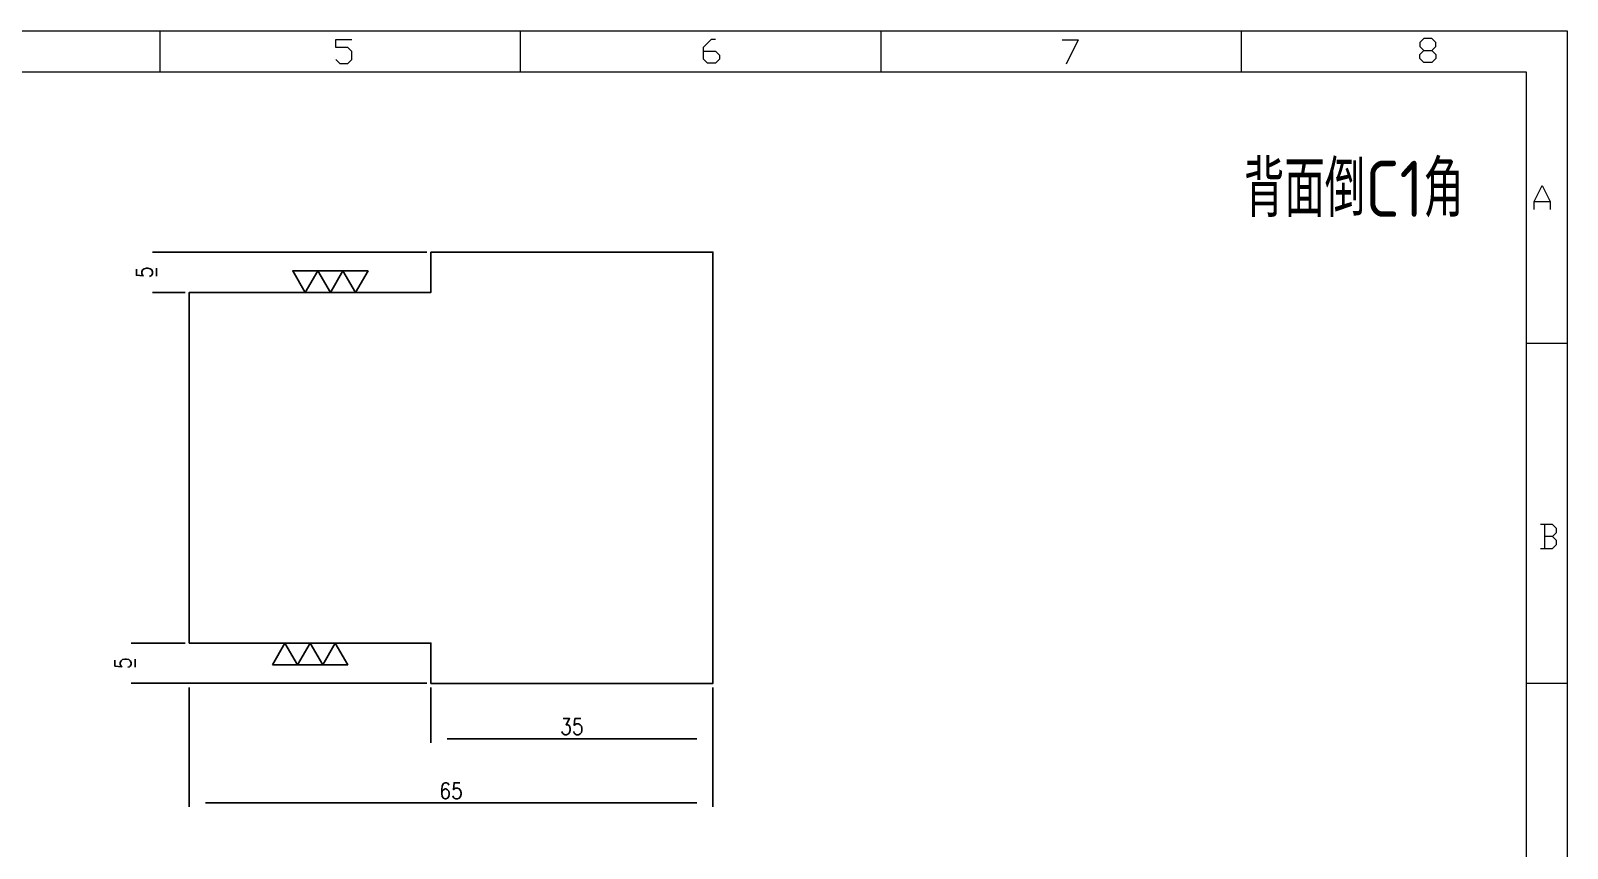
# Model space of a CAD drawing. Header units: millimetres. Extents: x 88508 to 142116, y -5268 to 20283.
# Drawn here: x 112164.9 to 112355.7, y -1006.6 to -905.2 of the extents above; entities that cross this region are included whole.
import ezdxf
from ezdxf.enums import TextEntityAlignment as Align

# ---------------------------------------------------------------- set-up
doc = ezdxf.new("R2010")
doc.units = ezdxf.units.MM
for name, color, linetype in [('DIE_P', 2, 'Continuous'), ('DIM', 4, 'Continuous'), ('TEXT', 4, 'Continuous')]:
    doc.layers.add(name, color=color, linetype=linetype)
doc.styles.add('gbenor', font='gbenor.shx', dxfattribs={"bigfont": 'gbcbig.shx'})
doc.styles.add('GBENOR_', font='gbenor.shx', dxfattribs={"bigfont": 'gbcbig'})
doc.styles.get("Standard").update_dxf_attribs({"font": 'txt.shx', "width": 0.85, "bigfont": 'ctxt.shx'})
doc.styles.add('TXT', font='txt.shx', dxfattribs={"width": 0.8, "bigfont": 'ctxt.shx'})
doc.dimstyles.new('T-2-WX', dxfattribs={"dimtxt": 2, "dimasz": 2, "dimexe": 0.5, "dimexo": 0.5, "dimgap": 0.5, "dimtad": 1, "dimtxsty": 'Standard', "dimblk": 'OPEN30', "dimcen": 0, "dimazin": 3, "dimtfac": 1, "dimtmove": 0, "dimatfit": 3, "dimldrblk": 'OPEN30', "dimlwd": -1, "dimlwe": -1})

# ---------------------------------------------------------------- blocks, each defined once
blk = doc.blocks.new('U40')
at = {"color": 254, "lineweight": 18}
for p, q in [((0, 1783.5), (2530.2, 1783.5)), ((1265.1, 1783.5), (1265.1, 1746.5)), ((1589.1, 1783.5), (1589.1, 1746.5)), ((1913.1, 1783.5), (1913.1, 1746.5)), ((2237.1, 1783.5), (2237.1, 1746.5)), ((2530.2, 1783.5), (2530.2, 0)), ((37, 1746.5), (2493.2, 1746.5)), ((2493.2, 1746.5), (2493.2, 37)), ((2493.2, 1502.7), (2530.2, 1502.7)), ((2493.2, 1197.2), (2530.2, 1197.2))]:
    blk.add_line(p, q, dxfattribs=at)
at = {"color": 92, "lineweight": 18}
for points in [[(1423.4, 1757.7), (1427, 1754.1), (1434.2, 1754.1), (1437.8, 1757.7), (1437.8, 1764.9), (1434.2, 1768.5), (1423.4, 1768.5), (1423.4, 1775.7), (1437.8, 1775.7)], [(1753.9, 1765.1), (1764.7, 1765.1), (1768.3, 1761.5), (1768.3, 1757.9), (1764.7, 1754.3), (1757.5, 1754.3), (1753.9, 1757.9), (1753.9, 1768.7), (1761.1, 1775.9), (1764.7, 1775.9)], [(2076.2, 1775.2), (2090.6, 1775.2), (2079.8, 1753.6)], [(2408.4, 1765.7), (2412, 1762.1), (2412, 1758.5), (2408.4, 1754.9), (2401.2, 1754.9), (2397.6, 1758.5), (2397.6, 1762.1), (2401.2, 1765.7), (2408.4, 1765.7), (2412, 1769.3), (2412, 1772.9), (2408.4, 1776.5), (2401.2, 1776.5), (2397.6, 1772.9), (2397.6, 1769.3), (2401.2, 1765.7)], [(2500.4, 1622.8), (2500.4, 1630), (2507.6, 1644.4), (2514.8, 1630), (2514.8, 1622.8)], [(2500.4, 1630), (2514.8, 1630)], [(2516.9, 1329), (2520.5, 1332.6), (2520.5, 1336.2), (2516.9, 1339.8), (2506.1, 1339.8)], [(2509.7, 1339.8), (2509.7, 1318.2)], [(2506.1, 1318.2), (2516.9, 1318.2), (2520.5, 1321.8), (2520.5, 1325.4), (2516.9, 1329), (2509.7, 1329)]]:
    blk.add_lwpolyline(points, dxfattribs=at)
at = {"lineweight": 18, "style": 'GBENOR_'}
blk.add_attdef('文档路径', (2126, 386.9), '', height=17.8, dxfattribs=at)
at = {"lineweight": 20, "style": 'TXT'}
for tag, height, p in [('18-**-**', 16.3, (1866.6, 256.2)), ('客户名称', 16.1, (1741.1, 134, 0)), ('料厚:', 16.1, (1741.3, 93.2, 0))]:
    blk.add_attdef(tag, text='', height=height, dxfattribs=at).set_placement(p, align=Align.MIDDLE)
for tag, p, height in [('88888', (1850.9, 207.5), 14.9), ('材质:', (1691.2, 168, 0), 16.1), ('核准', (1869.4, 127.5, 0), 16.1), ('设计', (1868.8, 88.3, 0), 16.1), ('绘图', (1868.2, 49.1, 0), 16.1)]:
    blk.add_attdef(tag, p, '', height=height, dxfattribs=at)
for tag, p, height, width in [('3', (2234.7, 206.9), 15.8, 0.7), ('4', (2234.7, 167.4), 15.8, 0.7), ('核准日期', (2041.1, 124.2, 0), 16.1, 0.68), ('设计日期', (2041.1, 84.5, 0), 16.1, 0.68), ('1', (2251.9, 85.9), 14.6, 0.7), ('绘图日期', (2040.9, 46.4, 0), 16.1, 0.68), ('2', (2235, 49.2), 14.6, 0.7)]:
    blk.add_attdef(tag, p, '', height=height, dxfattribs=dict(at, width=width))
blk = doc.blocks.new('*D7807')
at = {"layer": 'Defpoints', "color": 0}
for p in [(112184.62, -986.14), (112249.62, -986.14), (112184.62, -1000.98)]:
    blk.add_point(p, dxfattribs=at)
at = {"layer": 'DIM', "color": 0}
for p, q in [((112184.62, -986.64), (112184.62, -1001.48)), ((112249.62, -986.64), (112249.62, -1001.48)), ((112247.62, -1000.98), (112186.62, -1000.98))]:
    blk.add_line(p, q, dxfattribs=at)
at = {"layer": 'DIM', "color": 0, "insert": (112217.12, -999.48), "char_height": 2, "attachment_point": 5}
blk.add_mtext('65', dxfattribs=at)
blk = doc.blocks.new('_Open30')
blk = doc.blocks.new('*D7808')
at = {"layer": 'Defpoints', "color": 0}
for p in [(112214.62, -986.14), (112249.62, -986.14), (112249.62, -993.01)]:
    blk.add_point(p, dxfattribs=at)
at = {"layer": 'DIM', "color": 0}
for p, q in [((112214.62, -986.64), (112214.62, -993.51)), ((112249.62, -986.64), (112249.62, -993.51)), ((112216.62, -993.01), (112247.62, -993.01))]:
    blk.add_line(p, q, dxfattribs=at)
at = {"layer": 'DIM', "color": 0, "insert": (112232.12, -991.51), "char_height": 2, "attachment_point": 5}
blk.add_mtext('35', dxfattribs=at)
blk = doc.blocks.new('*D7809')
at = {"layer": 'Defpoints', "color": 0}
for p in [(112177.9, -981.14), (112184.62, -981.14), (112214.62, -986.14)]:
    blk.add_point(p, dxfattribs=at)
at = {"layer": 'DIM', "color": 0}
for p, q in [((112184.12, -981.14), (112177.4, -981.14)), ((112177.9, -984.14), (112177.9, -983.14)), ((112214.12, -986.14), (112177.4, -986.14))]:
    blk.add_line(p, q, dxfattribs=at)
at = {"layer": 'DIM', "color": 0, "insert": (112176.4, -983.64), "char_height": 2, "attachment_point": 5, "rotation": 90}
blk.add_mtext('5', dxfattribs=at)
blk = doc.blocks.new('*D7810')
at = {"layer": 'Defpoints', "color": 0}
for p in [(112180.56, -932.64), (112214.62, -932.64), (112184.62, -937.64)]:
    blk.add_point(p, dxfattribs=at)
at = {"layer": 'DIM', "color": 0}
for p, q in [((112214.12, -932.64), (112180.06, -932.64)), ((112180.56, -935.64), (112180.56, -934.64)), ((112184.12, -937.64), (112180.06, -937.64))]:
    blk.add_line(p, q, dxfattribs=at)
at = {"layer": 'DIM', "color": 0, "insert": (112179.06, -935.14), "char_height": 2, "attachment_point": 5, "rotation": 90}
blk.add_mtext('5', dxfattribs=at)

msp = doc.modelspace()

# ---------------------------------------------------------------- linework, layer by layer
at = {"layer": 'DIE_P'}
msp.add_lwpolyline([(112214.622, -932.644), (112214.622, -937.644), (112184.622, -937.644), (112184.622, -981.144), (112214.622, -981.144), (112214.622, -986.144), (112249.622, -986.144), (112249.622, -932.644), (112214.622, -932.644)], dxfattribs=at)
at = {"layer": 'TEXT'}
for points in [[(112206.821, -934.944), (112205.262, -937.644), (112203.703, -934.944), (112202.144, -937.644), (112200.586, -934.944), (112199.027, -937.644), (112197.468, -934.944), (112206.821, -934.944)], [(112194.945, -983.844), (112196.504, -981.144), (112198.063, -983.844), (112199.622, -981.144), (112201.181, -983.844), (112202.74, -981.144), (112204.298, -983.844), (112194.945, -983.844)]]:
    msp.add_lwpolyline(points, close=True, dxfattribs=at)

# ---------------------------------------------------------------- block references
at = {"ltscale": 3, "xscale": 0.1380887844040191, "yscale": 0.1380887844040191, "zscale": 0.1380887844040191}
msp.add_blockref('U40', (112006.262, -1151.456), dxfattribs=at)

# ---------------------------------------------------------------- texts
at = {"layer": 'TEXT', "color": 4, "lineweight": 18, "style": 'gbenor'}
msp.add_text('背面倒C1角', height=6.9635, dxfattribs=at).set_placement((112315.531, -928.269))

# ---------------------------------------------------------------- dimensions: what is measured, and where the dimension line sits
at = {"layer": 'DIM'}
for base, p1, p2, picture, middle in [((112180.565, -932.644), (112184.622, -937.644), (112214.622, -932.644), '*D7810', (112179.065, -935.144)), ((112177.901, -981.144), (112214.622, -986.144), (112184.622, -981.144), '*D7809', (112176.401, -983.644))]:
    dim = msp.add_linear_dim(base=base, p1=p1, p2=p2, angle=90, dimstyle='T-2-WX', dxfattribs=at)
    dim.commit()
    dim.dimension.update_dxf_attribs({"geometry": picture, "text_midpoint": middle})
dim = msp.add_linear_dim(base=(112184.622, -1000.982), p1=(112249.622, -986.144), p2=(112184.622, -986.144), dimstyle='T-2-WX', dxfattribs=at)
dim.commit()
dim.dimension.update_dxf_attribs({"geometry": '*D7807', "text_midpoint": (112217.122, -1000.982), "dimtype": 160})
dim = msp.add_linear_dim(base=(112249.622, -993.011), p1=(112214.622, -986.144), p2=(112249.622, -986.144), dimstyle='T-2-WX', dxfattribs=at)
dim.commit()
dim.dimension.update_dxf_attribs({"geometry": '*D7808', "text_midpoint": (112232.122, -991.511)})

doc.saveas('drawing.dxf')
